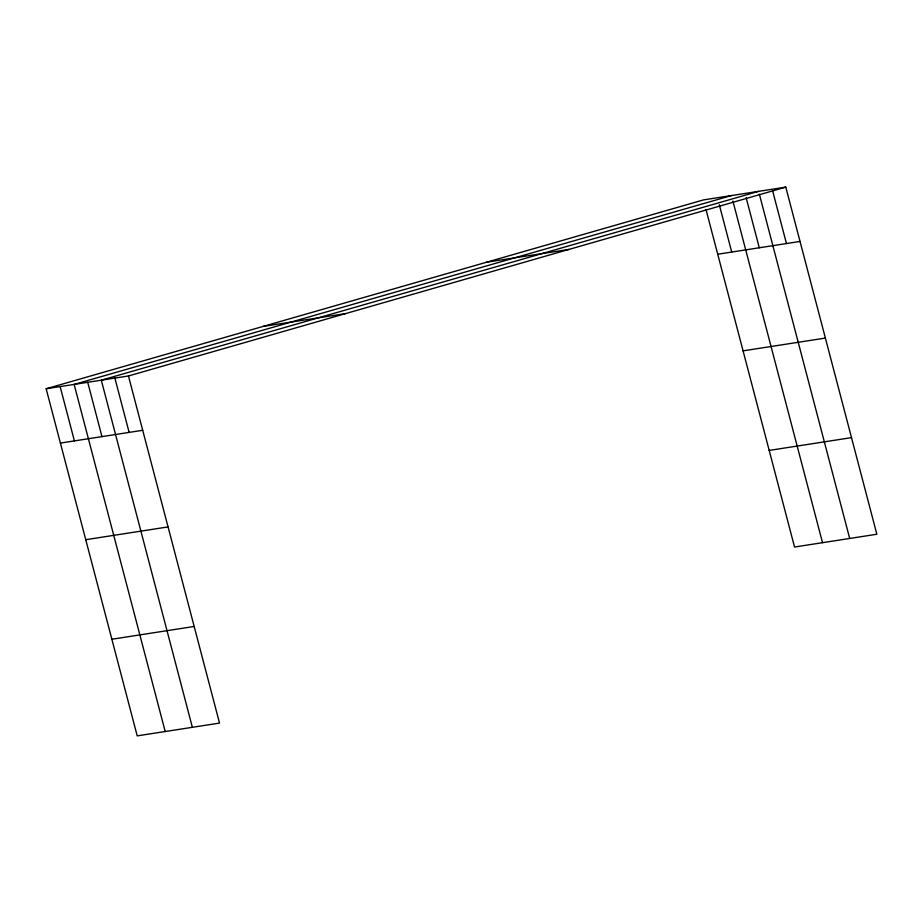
<?xml version="1.0" encoding="UTF-8"?>
<svg xmlns="http://www.w3.org/2000/svg" width="923" height="923" viewBox="0 0 923 923"><rect width="100%" height="100%" fill="white"/><g stroke="black" fill="none" stroke-linecap="round" stroke-linejoin="round"><path stroke-width="1.38" d="M46.15 388.756L128.459 375.973L219.524 723.09L137.215 735.873L46.15 388.756L703.476 199.91L785.785 187.127L876.85 534.244L794.541 547.027L706.026 209.659M731.454 195.561L74.14 384.406L165.205 731.524M758.625 191.349L101.299 380.184L192.365 727.312M128.459 375.973L785.785 187.127M486.559 262.224L568.868 249.441M717.725 254.229L800.033 241.445M263.067 326.43L345.375 313.647M60.399 443.075L142.719 430.291M743.073 350.855L825.381 338.072M85.747 539.701L168.067 526.918M769.194 450.412L851.502 437.629M111.868 639.247L194.176 626.463M772.563 190.634L786.454 243.557M759.352 194.13L849.691 538.467M746.13 197.637L759.294 247.779M732.92 201.133L822.52 542.689M719.294 204.698L731.72 252.06M114.879 378.072L129.128 432.402M87.72 382.295L101.968 436.614M60.145 386.575L74.394 440.906"/></g></svg>
